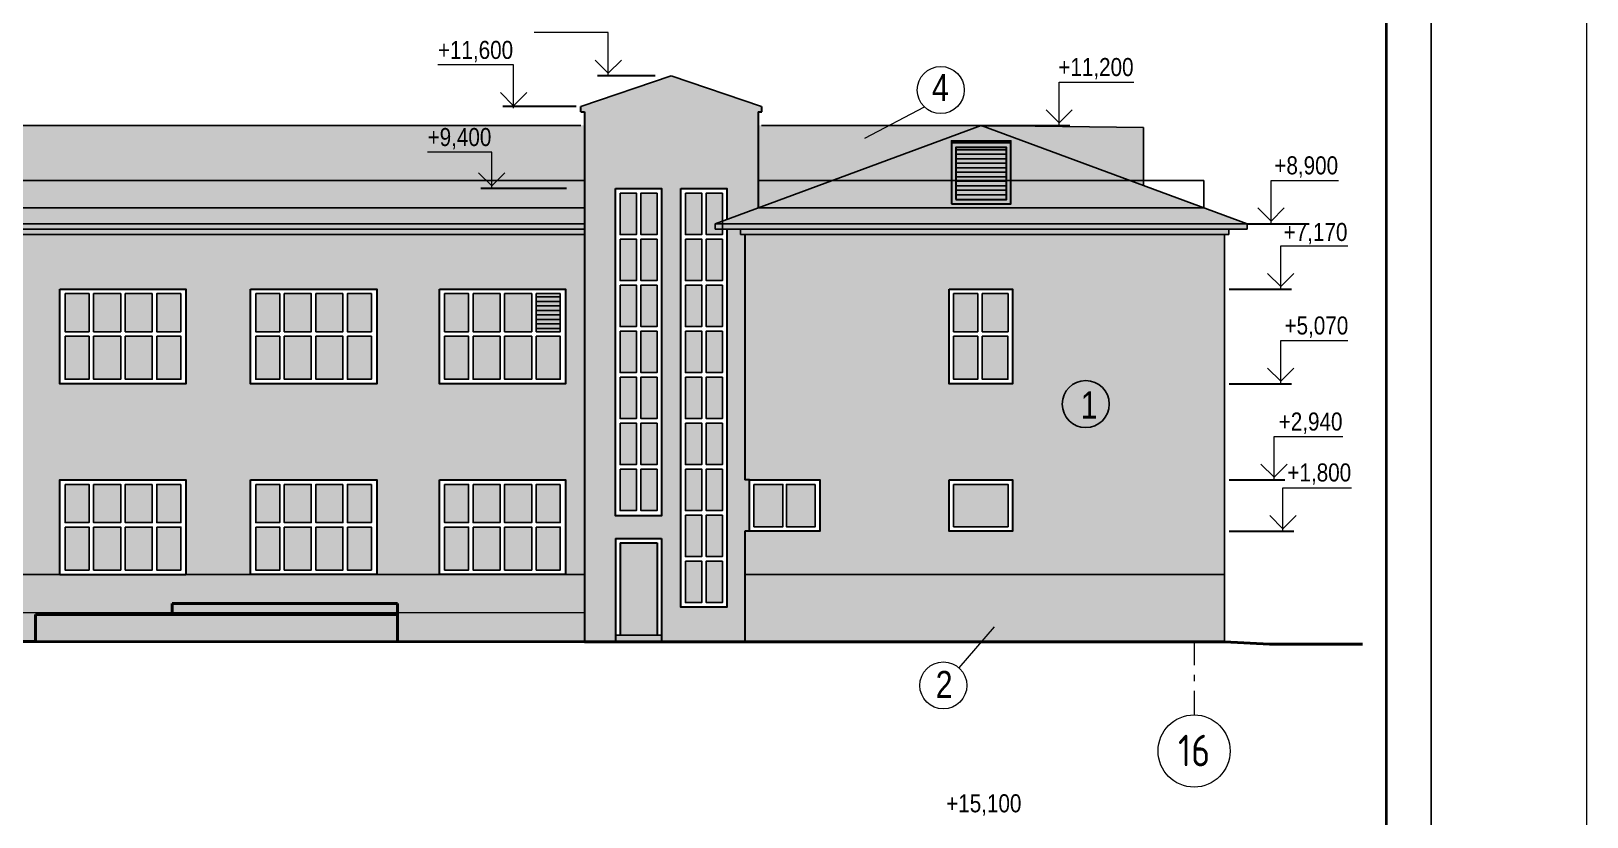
# Model space of a CAD drawing. Extents: x 69140 to 277481, y -99154 to 104141.
# Drawn here: x 168188 to 202710, y 63615 to 81036 of the extents above; entities that cross this region are included whole.
import ezdxf

# ---------------------------------------------------------------- set-up
doc = ezdxf.new("R2010")
doc.units = 0
doc.linetypes.add('Штрихштриховая', pattern=[1093.611073, 529.166651, -211.666656, 141.111112, -211.666656])
for name, color, linetype in [('2D-чертеж - Общий', 7, 'Continuous'), ('Надписи', 7, 'Continuous'), ('Наружняя', 7, 'Continuous'), ('Окна', 7, 'Continuous'), ('Рамка', 7, 'Continuous'), ('Текст', 7, 'Continuous')]:
    doc.layers.add(name, color=color, linetype=linetype)
for name, color, linetype, lineweight in [('Text blocks_Ном_пера__1', 7, 'Continuous', 18), ('Вент.шахты_Ном_пера__1', 7, 'Continuous', 18), ('Детали основные (разрез)', 7, 'Continuous', 40), ('Перегородки', 7, 'Continuous', 30), ('Размеры', 250, 'Continuous', 13), ('Штамп1_Ном_пера__47', 7, 'Continuous', 35)]:
    doc.layers.add(name, color=color, linetype=linetype, lineweight=lineweight)
for name, color, linetype, lineweight, true_color in [('Заливка кровли', 7, 'Continuous', 13, 0xa16156), ('Заливка стены', 7, 'Continuous', 13, 0xffe4ad), ('Заливка цоколь', 7, 'Continuous', 13, 0x51565c)]:
    doc.layers.add(name, color=color, linetype=linetype, lineweight=lineweight, true_color=true_color)
doc.styles.add('Narrow', font='ARIALN.TTF')
doc.styles.add('romand', font='romand.shx', dxfattribs={"width": 0.8})
doc.styles.add('Ариал', font='ARIAL.TTF', dxfattribs={"width": 0.8})

msp = doc.modelspace()

# ---------------------------------------------------------------- hatches: boundary and pattern name
at = {"layer": '2D-чертеж - Общий', "linetype": 'Continuous', "lineweight": 0, "true_color": 0xb0b7bf}
for points in [[(181258, 76526.3), (181618, 76526.3), (181618, 77446.3), (181258, 77446.3)], [(182078, 76526.3), (181718, 76526.3), (181718, 77446.3), (182078, 77446.3)], [(182708, 76526.3), (183068, 76526.3), (183068, 77446.3), (182708, 77446.3)], [(183528, 76526.3), (183168, 76526.3), (183168, 77446.3), (183528, 77446.3)], [(181258, 75506.1), (181618, 75506.1), (181618, 76426.3), (181258, 76426.3)], [(182078, 75506.1), (181718, 75506.1), (181718, 76426.3), (182078, 76426.3)], [(182708, 75506.1), (183068, 75506.1), (183068, 76426.3), (182708, 76426.3)], [(183528, 75506.1), (183168, 75506.1), (183168, 76426.3), (183528, 76426.3)], [(181258, 74485.8), (181618, 74485.8), (181618, 75406.1), (181258, 75406.1)], [(182078, 74485.8), (181718, 74485.8), (181718, 75406.1), (182078, 75406.1)], [(182708, 74485.8), (183068, 74485.8), (183068, 75406.1), (182708, 75406.1)], [(183528, 74485.8), (183168, 74485.8), (183168, 75406.1), (183528, 75406.1)], [(168940.8, 74369.2), (169475.8, 74369.2), (169475.8, 75216.3), (168940.8, 75216.3)], [(169575.8, 75216.3), (170175.8, 75216.3), (170175.8, 74369.2), (169575.8, 74369.2)], [(170275.8, 74369.2), (170875.8, 74369.2), (170875.8, 75216.3), (170275.8, 75216.3)], [(170975.8, 75216.3), (171510.8, 75216.3), (171510.8, 74369.2), (170975.8, 74369.2)], [(173170.8, 74369.2), (173705.8, 74369.2), (173705.8, 75216.3), (173170.8, 75216.3)], [(173805.8, 75216.3), (174405.8, 75216.3), (174405.8, 74369.2), (173805.8, 74369.2)], [(174505.8, 74369.2), (175105.8, 74369.2), (175105.8, 75216.3), (174505.8, 75216.3)], [(175205.8, 75216.3), (175740.8, 75216.3), (175740.8, 74369.2), (175205.8, 74369.2)], [(177360.8, 74369.2), (177895.8, 74369.2), (177895.8, 75216.3), (177360.8, 75216.3)], [(177995.8, 75216.3), (178595.8, 75216.3), (178595.8, 74369.2), (177995.8, 74369.2)], [(178695.8, 74369.2), (179295.8, 74369.2), (179295.8, 75216.3), (178695.8, 75216.3)], [(179395.8, 75216.3), (179930.8, 75216.3), (179930.8, 74369.2), (179395.8, 74369.2)], [(189193, 75216.3), (188658, 75216.3), (188658, 74369.2), (189193, 74369.2)], [(189293, 74369.2), (189867.4, 74369.2), (189867.4, 75216.3), (189293, 75216.3)], [(169475.8, 73316.3), (168940.8, 73316.3), (168940.8, 74269.2), (169475.8, 74269.2)], [(170175.8, 74269.2), (169575.8, 74269.2), (169575.8, 73316.3), (170175.8, 73316.3)], [(170875.8, 73316.3), (170275.8, 73316.3), (170275.8, 74269.2), (170875.8, 74269.2)], [(171510.8, 74269.2), (170975.8, 74269.2), (170975.8, 73316.3), (171510.8, 73316.3)], [(173705.8, 73316.3), (173170.8, 73316.3), (173170.8, 74269.2), (173705.8, 74269.2)], [(174405.8, 74269.2), (173805.8, 74269.2), (173805.8, 73316.3), (174405.8, 73316.3)], [(175105.8, 73316.3), (174505.8, 73316.3), (174505.8, 74269.2), (175105.8, 74269.2)], [(175740.8, 74269.2), (175205.8, 74269.2), (175205.8, 73316.3), (175740.8, 73316.3)], [(177895.8, 73316.3), (177360.8, 73316.3), (177360.8, 74269.2), (177895.8, 74269.2)], [(178595.8, 74269.2), (177995.8, 74269.2), (177995.8, 73316.3), (178595.8, 73316.3)], [(179295.8, 73316.3), (178695.8, 73316.3), (178695.8, 74269.2), (179295.8, 74269.2)], [(179930.8, 74269.2), (179395.8, 74269.2), (179395.8, 73316.3), (179930.8, 73316.3)], [(181258, 73465.6), (181618, 73456.2), (181618, 74376.5), (181258, 74385.8)], [(182078, 73465.6), (181718, 73456.2), (181718, 74376.5), (182078, 74385.8)], [(182708, 73465.6), (183068, 73456.2), (183068, 74376.5), (182708, 74385.8)], [(183528, 73465.6), (183168, 73456.2), (183168, 74376.5), (183528, 74385.8)], [(188658, 74269.2), (189193, 74269.2), (189193, 73316.3), (188658, 73316.3)], [(189863.8, 73316.3), (189293, 73316.3), (189293, 74269.2), (189863.8, 74269.2)], [(181258, 72445.3), (181618, 72445.3), (181618, 73365.6), (181258, 73365.6)], [(182078, 72445.3), (181718, 72445.3), (181718, 73365.6), (182078, 73365.6)], [(182708, 72445.3), (183068, 72445.3), (183068, 73365.6), (182708, 73365.6)], [(183528, 72445.3), (183168, 72445.3), (183168, 73365.6), (183528, 73365.6)], [(181258, 71425.1), (181618, 71425.1), (181618, 72345.3), (181258, 72345.3)], [(182078, 71425.1), (181718, 71425.1), (181718, 72345.3), (182078, 72345.3)], [(182708, 71425.1), (183068, 71425.1), (183068, 72345.3), (182708, 72345.3)], [(183528, 71425.1), (183168, 71425.1), (183168, 72345.3), (183528, 72345.3)], [(181258, 70405), (181618, 70405), (181618, 71325.1), (181258, 71325.1)], [(182078, 70405), (181718, 70405), (181718, 71325.1), (182078, 71325.1)], [(182708, 70405), (183068, 70405), (183068, 71325.1), (182708, 71325.1)], [(183528, 70405), (183168, 70405), (183168, 71325.1), (183528, 71325.1)], [(168940.8, 70139.2), (169475.8, 70139.2), (169475.8, 70986.3), (168940.8, 70986.3)], [(169575.8, 70986.3), (170175.8, 70986.3), (170175.8, 70139.2), (169575.8, 70139.2)], [(170275.8, 70139.2), (170875.8, 70139.2), (170875.8, 70986.3), (170275.8, 70986.3)], [(170975.8, 70986.3), (171510.8, 70986.3), (171510.8, 70139.2), (170975.8, 70139.2)], [(173170.8, 70139.2), (173705.8, 70139.2), (173705.8, 70986.3), (173170.8, 70986.3)], [(173805.8, 70986.3), (174405.8, 70986.3), (174405.8, 70139.2), (173805.8, 70139.2)], [(174505.8, 70139.2), (175105.8, 70139.2), (175105.8, 70986.3), (174505.8, 70986.3)], [(175205.8, 70986.3), (175740.8, 70986.3), (175740.8, 70139.2), (175205.8, 70139.2)], [(177360.8, 70139.2), (177895.8, 70139.2), (177895.8, 70986.3), (177360.8, 70986.3)], [(177995.8, 70986.3), (178595.8, 70986.3), (178595.8, 70139.2), (177995.8, 70139.2)], [(178695.8, 70139.2), (179295.8, 70139.2), (179295.8, 70986.3), (178695.8, 70986.3)], [(179395.8, 70986.3), (179930.8, 70986.3), (179930.8, 70139.2), (179395.8, 70139.2)], [(188658, 70046.3), (189867.4, 70046.3), (189867.4, 70986.3), (188658, 70986.3)], [(182708, 69384.7), (183068, 69384.7), (183068, 70305), (182708, 70305)], [(183528, 69384.7), (183168, 69384.7), (183168, 70305), (183528, 70305)], [(169475.8, 69086.3), (168940.8, 69086.3), (168940.8, 70039.2), (169475.8, 70039.2)], [(170175.8, 70039.2), (169575.8, 70039.2), (169575.8, 69086.3), (170175.8, 69086.3)], [(170875.8, 69086.3), (170275.8, 69086.3), (170275.8, 70039.2), (170875.8, 70039.2)], [(171510.8, 70039.2), (170975.8, 70039.2), (170975.8, 69086.3), (171510.8, 69086.3)], [(173705.8, 69086.3), (173170.8, 69086.3), (173170.8, 70039.2), (173705.8, 70039.2)], [(174405.8, 70039.2), (173805.8, 70039.2), (173805.8, 69086.3), (174405.8, 69086.3)], [(175105.8, 69086.3), (174505.8, 69086.3), (174505.8, 70039.2), (175105.8, 70039.2)], [(175740.8, 70039.2), (175205.8, 70039.2), (175205.8, 69086.3), (175740.8, 69086.3)], [(177895.8, 69086.3), (177360.8, 69086.3), (177360.8, 70039.2), (177895.8, 70039.2)], [(178595.8, 70039.2), (177995.8, 70039.2), (177995.8, 69086.3), (178595.8, 69086.3)], [(179295.8, 69086.3), (178695.8, 69086.3), (178695.8, 70039.2), (179295.8, 70039.2)], [(179930.8, 70039.2), (179395.8, 70039.2), (179395.8, 69086.3), (179930.8, 69086.3)], [(182708, 68364.7), (183068, 68364.7), (183068, 69284.7), (182708, 69284.7)], [(183528, 68364.7), (183168, 68364.7), (183168, 69284.7), (183528, 69284.7)]]:
    msp.add_hatch(color=9, dxfattribs=at).paths.add_polyline_path(points)
for points in [[(184228, 70046.3), (184869, 70046.3), (184869, 70986.3), (184228, 70986.3)], [(184946.9, 70046.3), (185588, 70046.3), (185588, 70986.3), (184946.9, 70986.3)]]:
    msp.add_hatch(color=9, dxfattribs=at).paths.add_polyline_path(points, flags=0)
at = {"layer": '2D-чертеж - Общий', "linetype": 'Continuous', "lineweight": 0, "true_color": 0x7d6859}
msp.add_hatch(color=47, dxfattribs=at).paths.add_polyline_path([(180981.7, 67496.3), (182329.7, 67496.3), (182329.7, 67646.3), (180981.7, 67646.3)])
at = {"layer": 'Заливка кровли', "linetype": 'Continuous'}
for points in [[(145498, 76646.3), (180468, 76646.3), (180468, 78846.3), (180468, 78846.3), (180468, 78946.3), (145498, 78946.3), (145498, 78846.3)], [(183369.4, 76766.3), (183369.4, 76646.3), (195168, 76646.3), (195168, 76766.3), (189268.7, 78946.3), (184318, 78946.3), (184318, 78846.3), (184318, 78846.3), (184318, 77116.9)]]:
    msp.add_hatch(color=256, dxfattribs=at).paths.add_polyline_path(points)
at = {"layer": 'Заливка кровли', "ltscale": 20}
h = msp.add_hatch(color=256, dxfattribs=at)
h.paths.add_polyline_path([(192868.7, 78896.3), (189268.7, 78946.3), (189918.2, 78706.3), (189928.7, 78706.3), (189928.7, 78702.5), (192583.6, 77721.3), (192868.7, 77721.3)])
h.paths.add_polyline_path([(192868.7, 77721.3), (192583.6, 77721.3), (192868.7, 77616)])
at = {"layer": 'Заливка кровли', "linetype": 'Continuous', "lineweight": 0}
msp.add_hatch(color=256, dxfattribs=at).paths.add_polyline_path([(181258, 67646.3), (182078, 67646.3), (182078, 69686.9), (181258, 69686.9)])
at = {"layer": 'Заливка стены', "linetype": 'Continuous', "lineweight": 0}
msp.add_hatch(color=256, dxfattribs=at).paths.add_polyline_path([(180388, 79366.3), (180388, 79246.3), (184398, 79246.3), (184398, 79366.3), (182393, 80046.3)], flags=0)
h = msp.add_hatch(color=256, dxfattribs=at)
h.paths.add_polyline_path([(180468, 79246.3), (180468, 67496.3), (181158, 67496.3), (181158, 69786.9), (182178, 69786.9), (182178, 67496.3), (184028, 67496.3), (184028, 68036.3), (184028, 68786.3), (194668, 68786.3), (194668, 76526.3), (194768, 76526.3), (194768, 76646.3), (194668, 76646.3), (184028, 76646.3), (183628, 76646.3), (183628, 68264.7), (182608, 68264.7), (182608, 77546.3), (183628, 77546.3), (183628, 76861.9), (184318, 77116.9), (184318, 79246.3)])
h.paths.add_polyline_path([(181158, 70286.3), (181158, 77546.3), (182178, 77546.3), (182178, 70286.3)], flags=16)
h.paths.add_polyline_path([(184128, 71086.3), (185688, 71086.3), (185688, 69946.3), (184128, 69946.3)], flags=16)
h.paths.add_polyline_path([(188558, 75316.3), (189967.4, 75316.3), (189967.4, 73216.3), (188558, 73216.3)], flags=16)
h.paths.add_polyline_path([(188558, 69946.3), (188558, 71086.3), (189967.4, 71086.3), (189967.4, 69946.3)], flags=16)
h = msp.add_hatch(color=256, dxfattribs=at)
h.paths.add_polyline_path([(145498, 68986.3), (145498, 68786.3), (168288, 68786.3), (168828, 68786.3), (180468, 68786.3), (180468, 68986.3), (180468, 76646.3), (145498, 76646.3)], flags=0)
h.paths.add_polyline_path([(168828, 68986.3), (168828, 69420.9), (168828, 69508), (168828, 71086.3), (171618, 71086.3), (171618, 68986.3)], flags=0)
h.paths.add_polyline_path([(177248, 68986.3), (177248, 71086.3), (180048, 71086.3), (180048, 68986.3)], flags=0)
h.paths.add_polyline_path([(177248, 75316.3), (180048, 75316.3), (180048, 73216.3), (177248, 73216.3)], flags=0)
h.paths.add_polyline_path([(173058, 68986.3), (173058, 71086.3), (175858, 71086.3), (175858, 68986.3)], flags=0)
h.paths.add_polyline_path([(173058, 75316.3), (175858, 75316.3), (175858, 73216.3), (173058, 73216.3)], flags=0)
h.paths.add_polyline_path([(168828, 73216.3), (168828, 75316.3), (171618, 75316.3), (171618, 73216.3)], flags=0)
h.paths.add_polyline_path([(164608, 73216.3), (164608, 75316.3), (167408, 75316.3), (167408, 73216.3)], flags=0)
h.paths.add_polyline_path([(167408, 68986.3), (164608, 68986.3), (164608, 71086.3), (167408, 71086.3), (167408, 69503.6)], flags=0)
h.paths.add_polyline_path([(160378, 68986.3), (160378, 71086.3), (163188, 71086.3), (163188, 68986.3)], flags=0)
h.paths.add_polyline_path([(160378, 75316.3), (163188, 75316.3), (163188, 73216.3), (160378, 73216.3)], flags=0)
h.paths.add_polyline_path([(157408, 71086.3), (158808, 71086.3), (158808, 68986.3), (157408, 68986.3)], flags=0)
h.paths.add_polyline_path([(157408, 73216.3), (157408, 75316.3), (158808, 75316.3), (158808, 73216.3)], flags=0)
h.paths.add_polyline_path([(155318, 73216.3), (155318, 75316.3), (156708, 75316.3), (156708, 73216.3)], flags=0)
h.paths.add_polyline_path([(156708, 68986.3), (155318, 68986.3), (155318, 71086.3), (156708, 71086.3)], flags=0)
h.paths.add_polyline_path([(150828, 73216.3), (150828, 75316.3), (153648, 75316.3), (153648, 73216.3)], flags=0)
h.paths.add_polyline_path([(153648, 68986.3), (150828, 68986.3), (150828, 71086.3), (153648, 71086.3)], flags=0)
h.paths.add_polyline_path([(148028, 73216.3), (148028, 75316.3), (149438, 75316.3), (149438, 73216.3)], flags=0)
h.paths.add_polyline_path([(149438, 68986.3), (148028, 68986.3), (148028, 71086.3), (149438, 71086.3)], flags=0)
h.paths.add_polyline_path([(147338, 73216.3), (145938, 73216.3), (145938, 75316.3), (147338, 75316.3)], flags=0)
h.paths.add_polyline_path([(147338, 68986.3), (145938, 68986.3), (145938, 71086.3), (147338, 71086.3)], flags=0)
at = {"layer": 'Заливка цоколь', "ltscale": 20}
for points in [[(145498, 68146.3), (180468, 68146.3), (180468, 68986.3), (145498, 68986.3)], [(194668, 68986.3), (184028, 68986.3), (184028, 68786.3), (194668, 68786.3)]]:
    msp.add_hatch(color=256, dxfattribs=at).paths.add_polyline_path(points)
at = {"layer": 'Заливка цоколь', "linetype": 'Continuous', "lineweight": 0}
for points in [[(145498, 67533.6), (180468, 67496.3), (180471, 68786.3), (145498, 68786.3)], [(184028, 67496.3), (194668, 67496.3), (194668, 68786.3), (184028, 68786.3)]]:
    msp.add_hatch(color=256, dxfattribs=at).paths.add_polyline_path(points)

# ---------------------------------------------------------------- linework, layer by layer
at = {"color": 1, "linetype": 'Continuous', "lineweight": 0}
msp.add_line((202709.6, 2947), (202709.6, 92354.2), dxfattribs=at)
at = {"ltscale": 20}
for p, q in [((189268.7, 78946.3), (192868.7, 78896.3)), ((192868.7, 78896.3), (192868.7, 77616)), ((188708.7, 78406.3), (189828.6, 78406.3)), ((188708.7, 78306.3), (189828.6, 78306.3)), ((188708.7, 78206.3), (189828.6, 78206.3)), ((188708.7, 78106.3), (189828.6, 78106.3)), ((180468, 77721.3), (145498, 77721.3)), ((194207.3, 77721.3), (184330, 77721.3)), ((184330, 77121.3), (184330, 77721.3)), ((188708.7, 78006.3), (189828.6, 78006.3)), ((188708.7, 77906.3), (189828.6, 77906.3)), ((188708.7, 77806.3), (189828.6, 77806.3)), ((188708.7, 77706.3), (189828.6, 77706.3)), ((194207.3, 77121.3), (194207.3, 77721.3)), ((188708.7, 77556.4), (188708.7, 77656.4)), ((188708.7, 77606.3), (189828.6, 77606.3)), ((188708.7, 77506.3), (189828.6, 77506.3)), ((188708.7, 77406.3), (189828.6, 77406.3)), ((145498, 77121.3), (180468, 77121.3)), ((194207.3, 77121.3), (184330, 77121.3))]:
    msp.add_line(p, q, dxfattribs=at)
at = {"linetype": 'Continuous'}
msp.add_lwpolyline([(188608.7, 78556.3), (189928.7, 78556.3), (189928.7, 78606.3), (188608.7, 78606.3)], close=True, dxfattribs=at)
at = {"layer": 'Вент.шахты_Ном_пера__1', "linetype": 'Continuous'}
for points in [[(186691.4, 78661.3), (188011.1, 79355.3)], [(189560.5, 67826.1), (188772.4, 66922.1)]]:
    msp.add_lwpolyline(points, dxfattribs=at)
for centre in [(188373.4, 79730.2), (188429.8, 66529.1)]:
    msp.add_circle(centre, 521.4, dxfattribs=at)
at = {"layer": 'Детали основные (разрез)', "linetype": 'Continuous'}
for p, q in [((168288, 68099.6), (176318, 68099.6)), ((168288, 68099.6), (168288, 67499.6)), ((171318, 68099.6), (171318, 68346.3)), ((171318, 68346.3), (176318, 68346.3)), ((176318, 67496.3), (176318, 68346.3)), ((145088, 67526.3), (168288, 67499.6)), ((168288, 67499.6), (180468, 67496.3)), ((180468, 67496.3), (194668, 67496.3)), ((194668, 67496.3), (195668, 67446.3)), ((195668, 67446.3), (197731.6, 67446.3))]:
    msp.add_line(p, q, dxfattribs=at)
at = {"layer": 'Заливка цоколь', "ltscale": 20}
msp.add_line((184028, 68986.3), (194668, 68986.3), dxfattribs=at)
msp.add_lwpolyline([(145498, 68146.3), (180468, 68146.3), (180468, 68986.3), (145498, 68986.3)], close=True, dxfattribs=at)
at = {"layer": 'Наружняя', "linetype": 'Continuous'}
for p, q in [((180388, 79366.3), (182393, 80046.3)), ((182393, 80046.3), (184398, 79366.3)), ((180388, 78946.3), (145498, 78946.3)), ((183369.4, 76766.3), (189268.7, 78946.3)), ((184398, 78946.3), (189268.7, 78946.3)), ((195168, 76766.3), (189268.7, 78946.3)), ((183928, 76526.3), (183928, 76646.3)), ((194768, 76526.3), (194768, 76646.3)), ((183928, 76526.3), (194768, 76526.3)), ((194668, 76526.3), (194668, 67496.3))]:
    msp.add_line(p, q, dxfattribs=at)
at = {"layer": 'Окна', "linetype": 'Continuous'}
for p, q in [((145498, 76766.3), (180468, 76766.3)), ((145498, 76646.3), (180468, 76646.3)), ((183369.4, 76766.3), (195168, 76766.3)), ((183369.4, 76766.3), (183369.4, 76646.3)), ((183369.4, 76646.3), (195168, 76646.3)), ((195168, 76766.3), (195168, 76646.3)), ((145498, 76526.3), (180468, 76526.3)), ((145498, 68986.3), (180468, 68986.3)), ((184028, 68986.3), (194668, 68986.3)), ((181158, 67646.3), (182178, 67646.3))]:
    msp.add_line(p, q, dxfattribs=at)
at = {"layer": 'Окна', "ltscale": 20}
for p, q in [((179930.8, 75144.2), (179395.8, 75144.2)), ((179930.8, 75044.2), (179395.8, 75044.2)), ((179930.8, 74944.2), (179395.8, 74944.2)), ((179930.8, 74844.2), (179395.8, 74844.2)), ((179930.8, 74744.2), (179395.8, 74744.2)), ((179930.8, 74644.2), (179395.8, 74644.2)), ((179930.8, 74544.2), (179395.8, 74544.2)), ((179930.8, 74444.2), (179395.8, 74444.2))]:
    msp.add_line(p, q, dxfattribs=at)
at = {"layer": 'Окна', "lineweight": 25, "ltscale": 20}
for p, q in [((145498, 68986.3), (180468, 68986.3)), ((184028, 68986.3), (194668, 68986.3))]:
    msp.add_line(p, q, dxfattribs=at)
at = {"layer": 'Окна', "linetype": 'Continuous', "flags": 128}
for points in [[(181258, 77446.3), (181618, 77446.3), (181618, 76526.3), (181258, 76526.3)], [(182078, 77446.3), (181718, 77446.3), (181718, 76526.3), (182078, 76526.3)], [(182708, 77446.3), (183068, 77446.3), (183068, 76526.3), (182708, 76526.3)], [(183528, 77446.3), (183168, 77446.3), (183168, 76526.3), (183528, 76526.3)], [(181258, 76426.3), (181618, 76426.3), (181618, 75506.1), (181258, 75506.1)], [(182078, 76426.3), (181718, 76426.3), (181718, 75506.1), (182078, 75506.1)], [(182708, 76426.3), (183068, 76426.3), (183068, 75506.1), (182708, 75506.1)], [(183528, 76426.3), (183168, 76426.3), (183168, 75506.1), (183528, 75506.1)], [(181258, 75406.1), (181618, 75406.1), (181618, 74485.8), (181258, 74485.8)], [(182078, 75406.1), (181718, 75406.1), (181718, 74485.8), (182078, 74485.8)], [(182708, 75406.1), (183068, 75406.1), (183068, 74485.8), (182708, 74485.8)], [(183528, 75406.1), (183168, 75406.1), (183168, 74485.8), (183528, 74485.8)], [(168940.8, 75216.3), (169475.8, 75216.3), (169475.8, 74369.2), (168940.8, 74369.2)], [(169575.8, 75216.3), (170175.8, 75216.3), (170175.8, 74369.2), (169575.8, 74369.2)], [(170875.8, 75216.3), (170275.8, 75216.3), (170275.8, 74369.2), (170875.8, 74369.2)], [(171510.8, 75216.3), (170975.8, 75216.3), (170975.8, 74369.2), (171510.8, 74369.2)], [(173170.8, 75216.3), (173705.8, 75216.3), (173705.8, 74369.2), (173170.8, 74369.2)], [(173805.8, 75216.3), (174405.8, 75216.3), (174405.8, 74369.2), (173805.8, 74369.2)], [(175105.8, 75216.3), (174505.8, 75216.3), (174505.8, 74369.2), (175105.8, 74369.2)], [(175740.8, 75216.3), (175205.8, 75216.3), (175205.8, 74369.2), (175740.8, 74369.2)], [(177360.8, 75216.3), (177895.8, 75216.3), (177895.8, 74369.2), (177360.8, 74369.2)], [(177995.8, 75216.3), (178595.8, 75216.3), (178595.8, 74369.2), (177995.8, 74369.2)], [(179295.8, 75216.3), (178695.8, 75216.3), (178695.8, 74369.2), (179295.8, 74369.2)], [(179930.8, 75216.3), (179395.8, 75216.3), (179395.8, 74369.2), (179930.8, 74369.2)], [(188658, 75216.3), (189193, 75216.3), (189193, 74369.2), (188658, 74369.2)], [(189293, 75216.3), (189867.4, 75216.3), (189867.4, 74369.2), (189293, 74369.2)], [(168940.8, 74269.2), (169475.8, 74269.2), (169475.8, 73316.3), (168940.8, 73316.3)], [(169575.8, 74269.2), (170175.8, 74269.2), (170175.8, 73316.3), (169575.8, 73316.3)], [(170275.8, 74269.2), (170875.8, 74269.2), (170875.8, 73316.3), (170275.8, 73316.3)], [(170975.8, 74269.2), (171510.8, 74269.2), (171510.8, 73316.3), (170975.8, 73316.3)], [(173170.8, 74269.2), (173705.8, 74269.2), (173705.8, 73316.3), (173170.8, 73316.3)], [(173805.8, 74269.2), (174405.8, 74269.2), (174405.8, 73316.3), (173805.8, 73316.3)], [(174505.8, 74269.2), (175105.8, 74269.2), (175105.8, 73316.3), (174505.8, 73316.3)], [(175205.8, 74269.2), (175740.8, 74269.2), (175740.8, 73316.3), (175205.8, 73316.3)], [(177360.8, 74269.2), (177895.8, 74269.2), (177895.8, 73316.3), (177360.8, 73316.3)], [(177995.8, 74269.2), (178595.8, 74269.2), (178595.8, 73316.3), (177995.8, 73316.3)], [(178695.8, 74269.2), (179295.8, 74269.2), (179295.8, 73316.3), (178695.8, 73316.3)], [(179395.8, 74269.2), (179930.8, 74269.2), (179930.8, 73316.3), (179395.8, 73316.3)], [(181258, 74385.8), (181618, 74385.8), (181618, 73465.6), (181258, 73465.6)], [(182078, 74385.8), (181718, 74385.8), (181718, 73465.6), (182078, 73465.6)], [(182708, 74385.8), (183068, 74385.8), (183068, 73465.6), (182708, 73465.6)], [(183528, 74385.8), (183168, 74385.8), (183168, 73465.6), (183528, 73465.6)], [(188658, 74269.2), (189193, 74269.2), (189193, 73316.3), (188658, 73316.3)], [(189293, 74269.2), (189863.8, 74269.2), (189863.8, 73316.3), (189293, 73316.3)], [(181258, 73365.6), (181618, 73365.6), (181618, 72445.3), (181258, 72445.3)], [(182078, 73365.6), (181718, 73365.6), (181718, 72445.3), (182078, 72445.3)], [(182708, 73365.6), (183068, 73365.6), (183068, 72445.3), (182708, 72445.3)], [(183528, 73365.6), (183168, 73365.6), (183168, 72445.3), (183528, 72445.3)], [(181258, 72345.3), (181618, 72345.3), (181618, 71425.1), (181258, 71425.1)], [(182078, 72345.3), (181718, 72345.3), (181718, 71425.1), (182078, 71425.1)], [(182708, 72345.3), (183068, 72345.3), (183068, 71425.1), (182708, 71425.1)], [(183528, 72345.3), (183168, 72345.3), (183168, 71425.1), (183528, 71425.1)], [(181258, 71325.1), (181618, 71325.1), (181618, 70405), (181258, 70405)], [(182078, 71325.1), (181718, 71325.1), (181718, 70405), (182078, 70405)], [(182708, 71325.1), (183068, 71325.1), (183068, 70405), (182708, 70405)], [(183528, 71325.1), (183168, 71325.1), (183168, 70405), (183528, 70405)], [(168940.8, 70986.3), (169475.8, 70986.3), (169475.8, 70139.2), (168940.8, 70139.2)], [(169575.8, 70986.3), (170175.8, 70986.3), (170175.8, 70139.2), (169575.8, 70139.2)], [(170875.8, 70986.3), (170275.8, 70986.3), (170275.8, 70139.2), (170875.8, 70139.2)], [(171510.8, 70986.3), (170975.8, 70986.3), (170975.8, 70139.2), (171510.8, 70139.2)], [(173170.8, 70986.3), (173705.8, 70986.3), (173705.8, 70139.2), (173170.8, 70139.2)], [(173805.8, 70986.3), (174405.8, 70986.3), (174405.8, 70139.2), (173805.8, 70139.2)], [(175105.8, 70986.3), (174505.8, 70986.3), (174505.8, 70139.2), (175105.8, 70139.2)], [(175740.8, 70986.3), (175205.8, 70986.3), (175205.8, 70139.2), (175740.8, 70139.2)], [(177360.8, 70986.3), (177895.8, 70986.3), (177895.8, 70139.2), (177360.8, 70139.2)], [(177995.8, 70986.3), (178595.8, 70986.3), (178595.8, 70139.2), (177995.8, 70139.2)], [(179295.8, 70986.3), (178695.8, 70986.3), (178695.8, 70139.2), (179295.8, 70139.2)], [(179930.8, 70986.3), (179395.8, 70986.3), (179395.8, 70139.2), (179930.8, 70139.2)], [(184228, 70986.3), (184869, 70986.3), (184869, 70046.3), (184228, 70046.3)], [(185588, 70986.3), (184946.9, 70986.3), (184946.9, 70046.3), (185588, 70046.3)], [(188658, 70986.3), (189867.4, 70986.3), (189867.4, 70046.3), (188658, 70046.3)], [(182708, 70305), (183068, 70305), (183068, 69384.7), (182708, 69384.7)], [(183528, 70305), (183168, 70305), (183168, 69384.7), (183528, 69384.7)], [(168940.8, 70039.2), (169475.8, 70039.2), (169475.8, 69086.3), (168940.8, 69086.3)], [(169575.8, 70039.2), (170175.8, 70039.2), (170175.8, 69086.3), (169575.8, 69086.3)], [(170275.8, 70039.2), (170875.8, 70039.2), (170875.8, 69086.3), (170275.8, 69086.3)], [(170975.8, 70039.2), (171510.8, 70039.2), (171510.8, 69086.3), (170975.8, 69086.3)], [(173170.8, 70039.2), (173705.8, 70039.2), (173705.8, 69086.3), (173170.8, 69086.3)], [(173805.8, 70039.2), (174405.8, 70039.2), (174405.8, 69086.3), (173805.8, 69086.3)], [(174505.8, 70039.2), (175105.8, 70039.2), (175105.8, 69086.3), (174505.8, 69086.3)], [(175205.8, 70039.2), (175740.8, 70039.2), (175740.8, 69086.3), (175205.8, 69086.3)], [(177360.8, 70039.2), (177895.8, 70039.2), (177895.8, 69086.3), (177360.8, 69086.3)], [(177995.8, 70039.2), (178595.8, 70039.2), (178595.8, 69086.3), (177995.8, 69086.3)], [(178695.8, 70039.2), (179295.8, 70039.2), (179295.8, 69086.3), (178695.8, 69086.3)], [(179395.8, 70039.2), (179930.8, 70039.2), (179930.8, 69086.3), (179395.8, 69086.3)], [(182708, 69284.7), (183068, 69284.7), (183068, 68364.7), (182708, 68364.7)], [(183528, 69284.7), (183168, 69284.7), (183168, 68364.7), (183528, 68364.7)]]:
    msp.add_lwpolyline(points, close=True, dxfattribs=at)
at = {"layer": 'Перегородки', "linetype": 'Continuous'}
for p, q in [((182035, 80046.3), (180754.5, 80046.3)), ((180285, 79366.3), (178653.4, 79366.3)), ((180388, 79246.3), (180388, 79366.3)), ((180468, 79246.3), (180468, 67496.3)), ((184318, 79246.3), (184318, 77116.9)), ((184403, 79246.3), (184403, 79366.3)), ((189266.8, 78946.3), (191240.1, 78946.3)), ((180066.9, 77546.3), (178169, 77546.3)), ((195168, 76766.3), (196550.2, 76766.3)), ((184028, 76526.3), (184028, 71086.3)), ((194773.4, 75316.3), (196155.7, 75316.3)), ((194773.4, 73216.3), (196155.7, 73216.3)), ((184128, 71086.3), (184028, 71086.3)), ((194773.4, 71086.3), (196007.7, 71086.3)), ((181158, 69786.9), (181158, 67496.3)), ((181158, 69786.9), (182178, 69786.9)), ((182178, 69786.9), (182178, 67496.3)), ((184028, 69946.3), (184028, 67496.3)), ((184128, 69946.3), (184028, 69946.3)), ((194773.4, 69946.3), (196204.8, 69946.3)), ((181258, 69686.9), (181258, 67646.3)), ((181258, 69686.9), (182078, 69686.9)), ((182078, 69686.9), (182078, 67666.3)), ((168828, 68986.3), (171618, 68986.3))]:
    msp.add_line(p, q, dxfattribs=at)
at = {"layer": 'Перегородки', "ltscale": 20}
for p, q in [((180388, 79246.3), (180468, 79246.3)), ((184318, 79246.3), (184403, 79246.3))]:
    msp.add_line(p, q, dxfattribs=at)
at = {"layer": 'Перегородки', "color": 5, "linetype": 'Штрихштриховая', "lineweight": 15}
msp.add_line((193994, 67504.4), (193994, 65874.5), dxfattribs=at)
at = {"layer": 'Перегородки', "linetype": 'Continuous'}
for points in [[(188608.7, 77206.3), (189928.7, 77206.3), (189928.7, 78556.3), (188608.7, 78556.3)], [(188708.7, 77306.3), (189828.6, 77306.3), (189828.6, 78456.3), (188708.7, 78456.3)]]:
    msp.add_lwpolyline(points, close=True, dxfattribs=at)
at = {"layer": 'Перегородки', "linetype": 'Continuous', "flags": 128}
for points in [[(181158, 77546.3), (182178, 77546.3), (182178, 70286.3), (181158, 70286.3)], [(181158, 77546.3), (182178, 77546.3), (182178, 70286.3), (181158, 70286.3)], [(168828, 75316.3), (171618, 75316.3), (171618, 73216.3), (168828, 73216.3)], [(173058, 75316.3), (175858, 75316.3), (175858, 73216.3), (173058, 73216.3)], [(177248, 75316.3), (180048, 75316.3), (180048, 73216.3), (177248, 73216.3)], [(188558, 75316.3), (189967.4, 75316.3), (189967.4, 73216.3), (188558, 73216.3)], [(173058, 71086.3), (175858, 71086.3), (175858, 68986.3), (173058, 68986.3)], [(177248, 71086.3), (180048, 71086.3), (180048, 68986.3), (177248, 68986.3)], [(184128, 71086.3), (185688, 71086.3), (185688, 69946.3), (184128, 69946.3)], [(188558, 71086.3), (189967.4, 71086.3), (189967.4, 69946.3), (188558, 69946.3)]]:
    msp.add_lwpolyline(points, close=True, dxfattribs=at)
for points in [[(182608, 77546.3), (183628, 77546.3), (183628, 76861.9)], [(183628, 76646.3), (183628, 68264.7), (182608, 68264.7), (182608, 77546.3)], [(168828, 68986.3), (168828, 71086.3), (171618, 71086.3), (171618, 68986.3)]]:
    msp.add_lwpolyline(points, dxfattribs=at)
at = {"layer": 'Перегородки', "color": 5, "linetype": 'Continuous', "lineweight": 15}
msp.add_circle((193994, 65074.5), 800, dxfattribs=at)
at = {"layer": 'Размеры', "linetype": 'Continuous'}
for p, q in [((180994.5, 81006.3), (179349.3, 81006.3)), ((180994.5, 80046.3), (180994.5, 81006.3)), ((178893.4, 80286.3), (177214.3, 80286.3)), ((178893.4, 79326.3), (178893.4, 80286.3)), ((191000.1, 78946.3), (191000.1, 79906.3)), ((191000.1, 79906.3), (192660, 79906.3)), ((178409, 78354.5), (176986, 78354.5)), ((178409, 77546.3), (178409, 78354.5)), ((195700.6, 76766.3), (195700.6, 77726.3)), ((195700.6, 77726.3), (197198.1, 77726.3)), ((195915.7, 75316.3), (195915.7, 76276.3)), ((195915.7, 76276.3), (197405, 76276.3)), ((195915.7, 73216.3), (195915.7, 74176.3)), ((195915.7, 74176.3), (197405, 74176.3)), ((195767.7, 71086.3), (195767.7, 72046.3)), ((195767.7, 72046.3), (197295.1, 72046.3)), ((195964.8, 69946.3), (195964.8, 70906.3)), ((195964.8, 70906.3), (197487.7, 70906.3))]:
    msp.add_line(p, q, dxfattribs=at)
at = {"layer": 'Размеры', "linetype": 'Continuous', "flags": 128}
for points in [[(180702.8, 80394.6), (180994.5, 80102.9), (181286.2, 80394.6)], [(178601.6, 79674.6), (178893.4, 79382.9), (179185.1, 79674.6)], [(190708.4, 79294.6), (191000.1, 79002.9), (191291.8, 79294.6)], [(178117.3, 77894.6), (178409, 77602.9), (178700.8, 77894.6)], [(195408.9, 77114.6), (195700.6, 76822.9), (195992.3, 77114.6)], [(195623.9, 75664.6), (195915.7, 75372.9), (196207.4, 75664.6)], [(195623.9, 73564.6), (195915.7, 73272.9), (196207.4, 73564.6)], [(195476, 71434.6), (195767.7, 71142.9), (196059.4, 71434.6)], [(195673, 70294.6), (195964.8, 70002.9), (196256.5, 70294.6)]]:
    msp.add_lwpolyline(points, dxfattribs=at)
at = {"layer": 'Рамка', "linetype": 'Continuous', "flags": 128}
msp.add_lwpolyline([(82854.9, 86304.4), (199254.9, 86304.4), (199254.9, 5304.4), (82854.9, 5304.4)], close=True, dxfattribs=at)
at = {"layer": 'Текст', "linetype": 'Continuous'}
msp.add_circle((191589.1, 72767.6), 521.4, dxfattribs=at)
at = {"layer": 'Штамп1_Ном_пера__47', "linetype": 'Continuous', "flags": 128}
msp.add_lwpolyline([(86854.9, 85304.4), (198254.9, 85304.4), (198254.9, 6304.4), (86854.9, 6304.4)], close=True, dxfattribs=at)

# ---------------------------------------------------------------- texts
at = {"layer": 'Text blocks_Ном_пера__1', "linetype": 'Continuous', "char_height": 600, "attachment_point": 1, "style": 'Ариал'}
for s, insert in [('{4}', (188177.6, 80085.9)), ('2', (188260.5, 66849.9))]:
    msp.add_mtext(s, dxfattribs=dict(at, insert=insert))
at = {"layer": 'Надписи', "linetype": 'Continuous', "insert": (193994, 65085.1), "char_height": 700, "attachment_point": 5, "style": 'romand'}
msp.add_mtext('16', dxfattribs=at)
at = {"layer": 'Перегородки', "linetype": 'Continuous', "char_height": 400, "attachment_point": 7, "style": 'Narrow'}
for s, insert in [('+11,600', (177214.3, 80345.6)), ('+11,200', (190981, 79965.6)), ('{+9,400}', (176986, 78413.7)), ('+8,900', (195775, 77785.6)), ('{+7,170}', (195981.9, 76308.8)), ('{+5,070}', (196000.1, 74235.6)), ('{+2,940}', (195872.1, 72105.6)), ('{+1,800}', (196064.6, 70976.7)), ('+15,100', (188493, 63640.7))]:
    msp.add_mtext(s, dxfattribs=dict(at, insert=insert))
at = {"layer": 'Текст', "linetype": 'Continuous', "insert": (191479.1, 73047.1), "char_height": 600, "attachment_point": 1, "style": 'Ариал'}
msp.add_mtext('{1}', dxfattribs=at)

doc.saveas('drawing.dxf')
